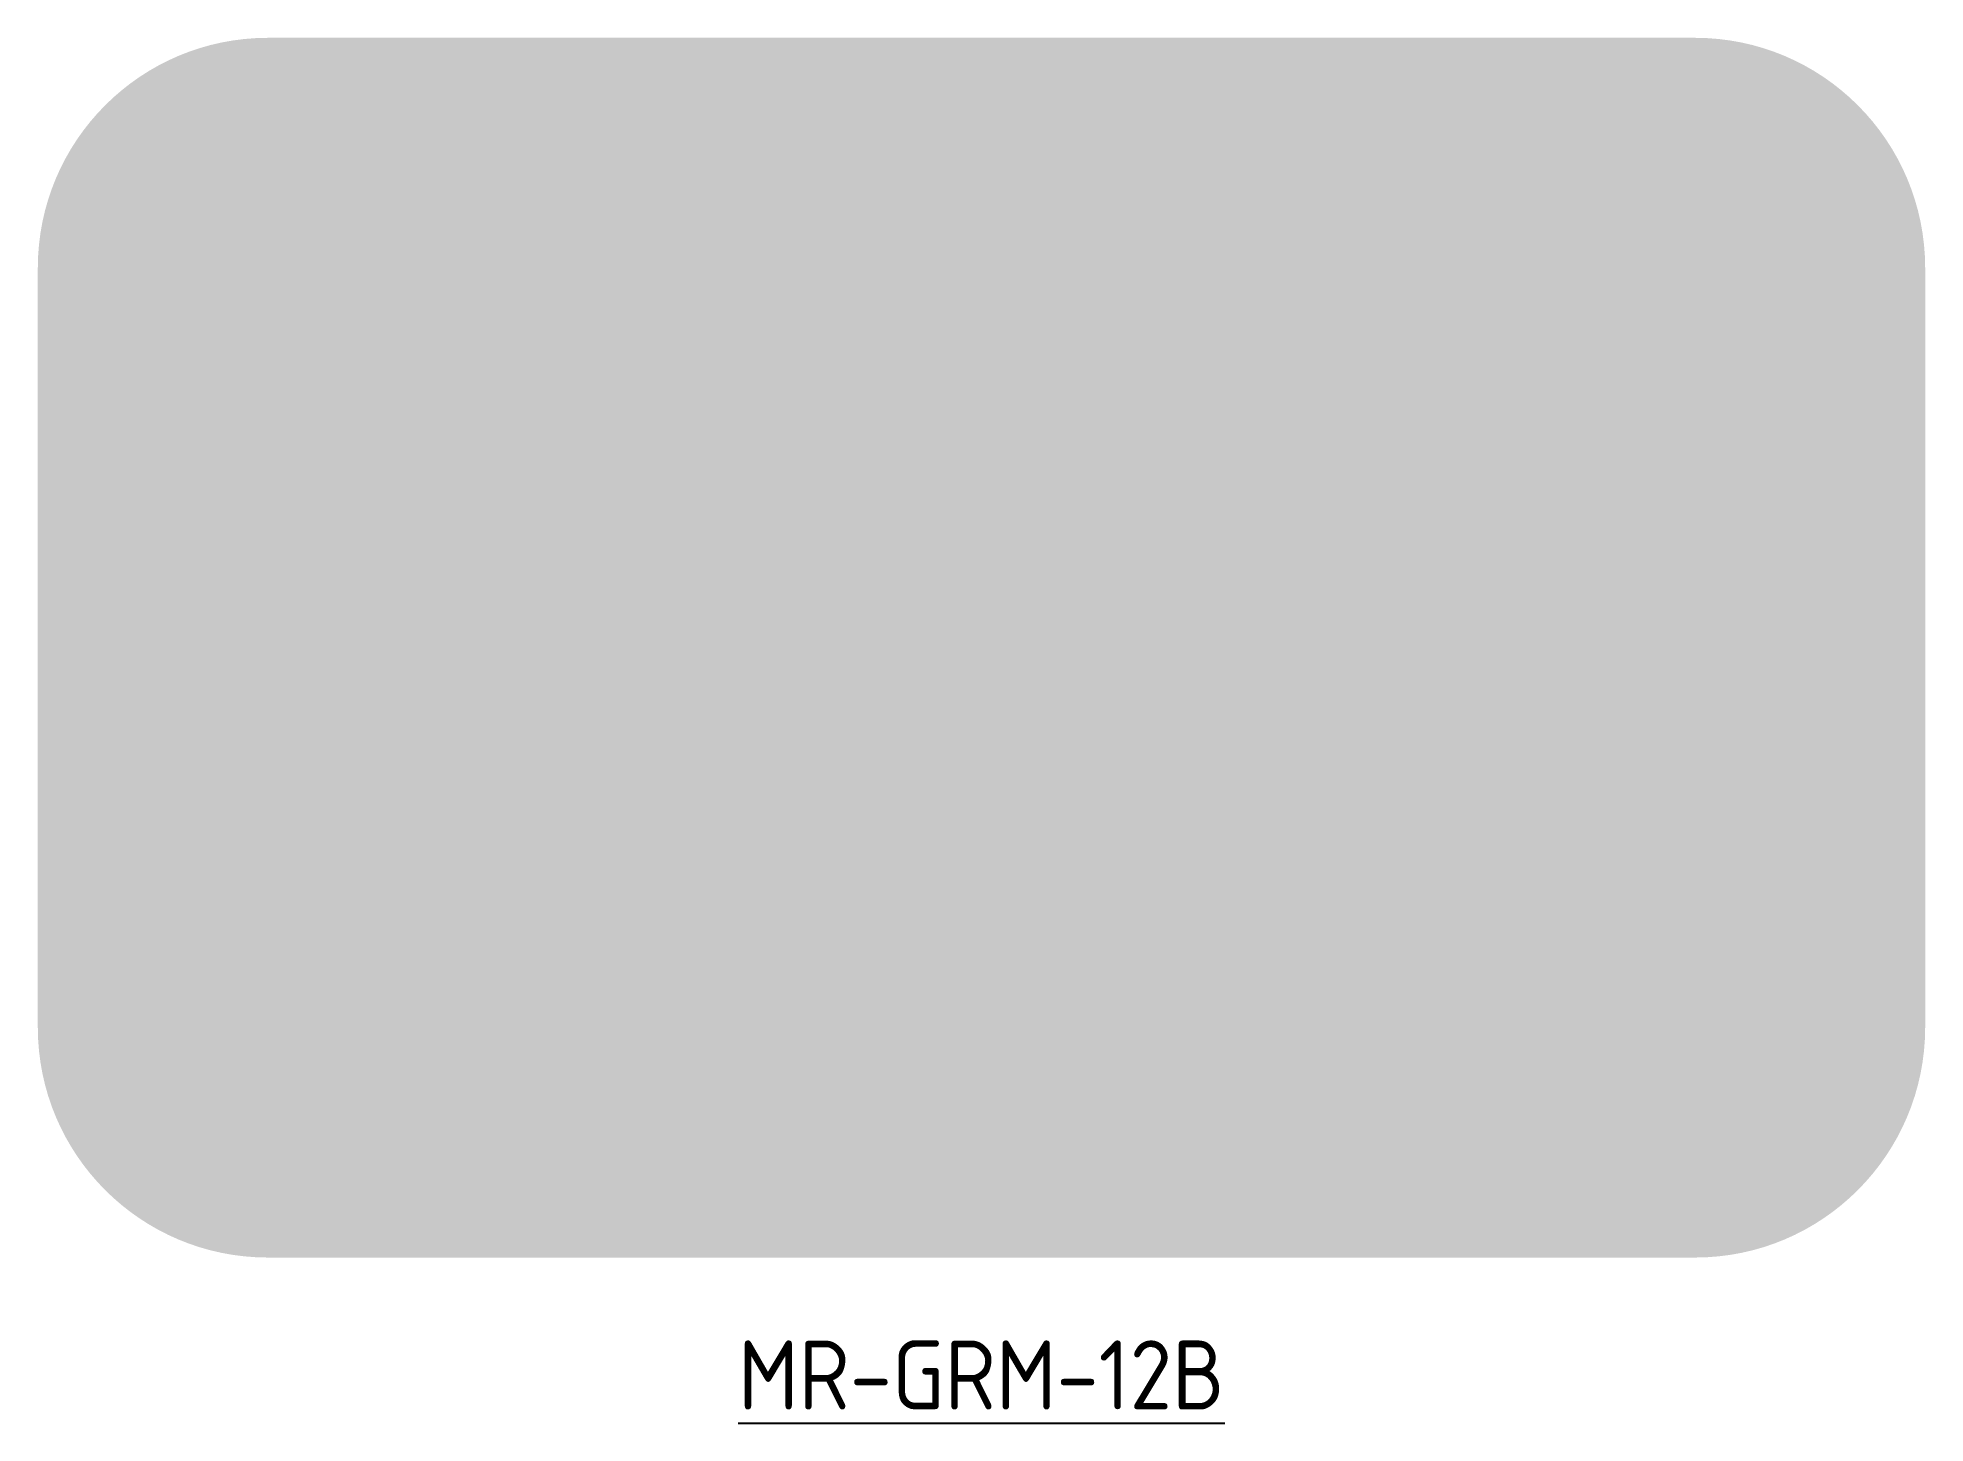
# Model space of a CAD drawing. Extents: x -41 to 41, y -7.2 to 53.
import ezdxf

# ---------------------------------------------------------------- set-up
doc = ezdxf.new("R2010")
doc.units = 0
doc.layers.add('_GREEN-ST', color=96, linetype='Continuous')
doc.layers.add('T35', color=3, linetype='Continuous')
doc.layers.add('_YELLOW', color=7, linetype='Continuous', true_color=0xfedb00)
doc.styles.add('T35', font='isocp2.shx', dxfattribs={"height": 3.5})

msp = doc.modelspace()

# ---------------------------------------------------------------- hatches: boundary and pattern name
at = {"layer": '_GREEN-ST'}
h = msp.add_hatch(color=256, dxfattribs=at)
h.dxf.hatch_style = 1
edge = h.paths.add_edge_path(flags=16)
edge.add_line((19.00000000000018, 23.49999999999991), (17.03075366437424, 14.9699314850569))
edge.add_arc((18.20000000000037, 14.69999999999991), 1.200000000000076, 167.0004792507505, 308.945808105884)
edge.add_line((18.9543020768604, 13.76671098964762), (33.55430207686041, 25.56671098964753))
edge.add_arc((32.80000000000037, 26.49999999999991), 1.199999999999958, 308.9458081058813, 411.0541918941187)
edge.add_line((33.5543020768604, 27.43328901035229), (18.9543020768604, 39.23328901035239))
edge.add_arc((18.20000000000018, 38.30000000000009), 1.200000000000002, 51.05419189410923, 192.9995207492495)
edge.add_line((17.03075366437406, 38.0300685149431), (19.00000000000018, 29.49999999999991))
edge.add_line((19.00000000000018, 29.49999999999991), (2, 29.99999999999991))
edge.add_line((2, 29.99999999999991), (2, 22.99999999999991))
edge.add_line((2, 22.99999999999991), (19.00000000000018, 23.49999999999991))
edge = h.paths.add_edge_path(flags=16)
edge.add_line((-19, 23.49999999999991), (-17.03075366437406, 14.9699314850569))
edge.add_arc((-18.2, 14.69999999999982), 1.199999999999919, -128.9458081058935, 12.99952074925568, ccw=False)
edge.add_line((-18.95430207686022, 13.76671098964762), (-33.55430207686004, 25.56671098964753))
edge.add_arc((-32.8, 26.49999999999991), 1.199999999999958, 128.9458081058813, 231.0541918941187, ccw=False)
edge.add_line((-33.55430207686004, 27.43328901035229), (-18.95430207686004, 39.23328901035239))
edge.add_arc((-18.2, 38.30000000000009), 1.199999999999887, -12.999520749251474, 128.945808105884, ccw=False)
edge.add_line((-17.03075366437406, 38.0300685149431), (-19, 29.49999999999991))
edge.add_line((-19, 29.49999999999991), (-2, 29.99999999999991))
edge.add_line((-2, 29.99999999999991), (-2, 22.99999999999991))
edge.add_line((-2, 22.99999999999991), (-19, 23.49999999999991))
edge = h.paths.add_edge_path()
edge.add_arc((-31, 43), 5.2, 90, 180, ccw=False)
edge.add_line((-31, 48.2), (31, 48.2))
edge.add_arc((31, 43), 5.2, 0, 90, ccw=False)
edge.add_line((36.2, 43), (36.2, 10))
edge.add_arc((31, 10), 5.2, -90, 0, ccw=False)
edge.add_line((31, 4.800000000000001), (-31, 4.800000000000001))
edge.add_arc((-31, 10), 5.2, 180, 270, ccw=False)
edge.add_line((-36.2, 10), (-36.2, 43))
at = {"layer": '_YELLOW'}
h = msp.add_hatch(color=256, dxfattribs=at)
h.dxf.hatch_style = 1
edge = h.paths.add_edge_path(flags=16)
edge.add_arc((-31, 43), 5.2, 90, 180, ccw=False)
edge.add_line((-31, 48.2), (31, 48.2))
edge.add_arc((31, 43), 5.2, 0, 90, ccw=False)
edge.add_line((36.2, 43), (36.2, 10))
edge.add_arc((31, 10), 5.2, -90, 0, ccw=False)
edge.add_line((31, 4.800000000000001), (-31, 4.800000000000001))
edge.add_arc((-31, 10), 5.2, 180, 270, ccw=False)
edge.add_line((-36.2, 10), (-36.2, 43))
edge = h.paths.add_edge_path()
edge.add_arc((-31, 43), 10, 90, 180, ccw=False)
edge.add_line((-31, 53), (31, 53))
edge.add_arc((31, 43), 10, 0, 90, ccw=False)
edge.add_line((41, 43), (41, 10))
edge.add_arc((31, 10), 10, -90, 0, ccw=False)
edge.add_line((31, 0), (-31, 0))
edge.add_arc((-31, 10), 10, 180, 270, ccw=False)
edge.add_line((-41, 10), (-41, 43))
h = msp.add_hatch(color=256, dxfattribs=at)
h.dxf.hatch_style = 1
edge = h.paths.add_edge_path()
edge.add_line((-19, 23.49999999999991), (-17.03075366437406, 14.9699314850569))
edge.add_arc((-18.2, 14.69999999999991), 1.199999999999899, -128.94580810589082, 12.999520749251474, ccw=False)
edge.add_line((-18.95430207686022, 13.76671098964762), (-33.55430207686004, 25.56671098964753))
edge.add_arc((-32.8, 26.49999999999991), 1.199999999999958, 128.9458081058813, 231.0541918941187, ccw=False)
edge.add_line((-33.55430207686004, 27.43328901035229), (-18.95430207686004, 39.23328901035239))
edge.add_arc((-18.2, 38.30000000000009), 1.199999999999887, -12.999520749251474, 128.945808105884, ccw=False)
edge.add_line((-17.03075366437406, 38.0300685149431), (-19, 29.49999999999991))
edge.add_line((-19, 29.49999999999991), (-2, 29.99999999999991))
edge.add_line((-2, 29.99999999999991), (-2, 22.99999999999991))
edge.add_line((-2, 22.99999999999991), (-19, 23.49999999999991))
edge = h.paths.add_edge_path()
edge.add_line((19.00000000000018, 23.49999999999991), (17.03075366437424, 14.9699314850569))
edge.add_arc((18.20000000000037, 14.69999999999991), 1.200000000000076, 167.0004792507505, 308.945808105884)
edge.add_line((18.9543020768604, 13.76671098964762), (33.55430207686041, 25.56671098964753))
edge.add_arc((32.80000000000037, 26.49999999999991), 1.199999999999958, 308.9458081058813, 411.0541918941187)
edge.add_line((33.5543020768604, 27.43328901035229), (18.9543020768604, 39.23328901035239))
edge.add_arc((18.20000000000018, 38.3), 1.200000000000072, 51.05419189411197, 192.9995207492453)
edge.add_line((17.03075366437406, 38.0300685149431), (19.00000000000018, 29.49999999999991))
edge.add_line((19.00000000000018, 29.49999999999991), (2, 29.99999999999991))
edge.add_line((2, 29.99999999999991), (2, 22.99999999999991))
edge.add_line((2, 22.99999999999991), (19.00000000000018, 23.49999999999991))

# ---------------------------------------------------------------- texts
at = {"layer": 'T35', "insert": (0, -3.6), "char_height": 3, "attachment_point": 2, "style": 'T35'}
msp.add_mtext('{\\LMR-GRM-12B}', dxfattribs=at)

doc.saveas('drawing.dxf')
